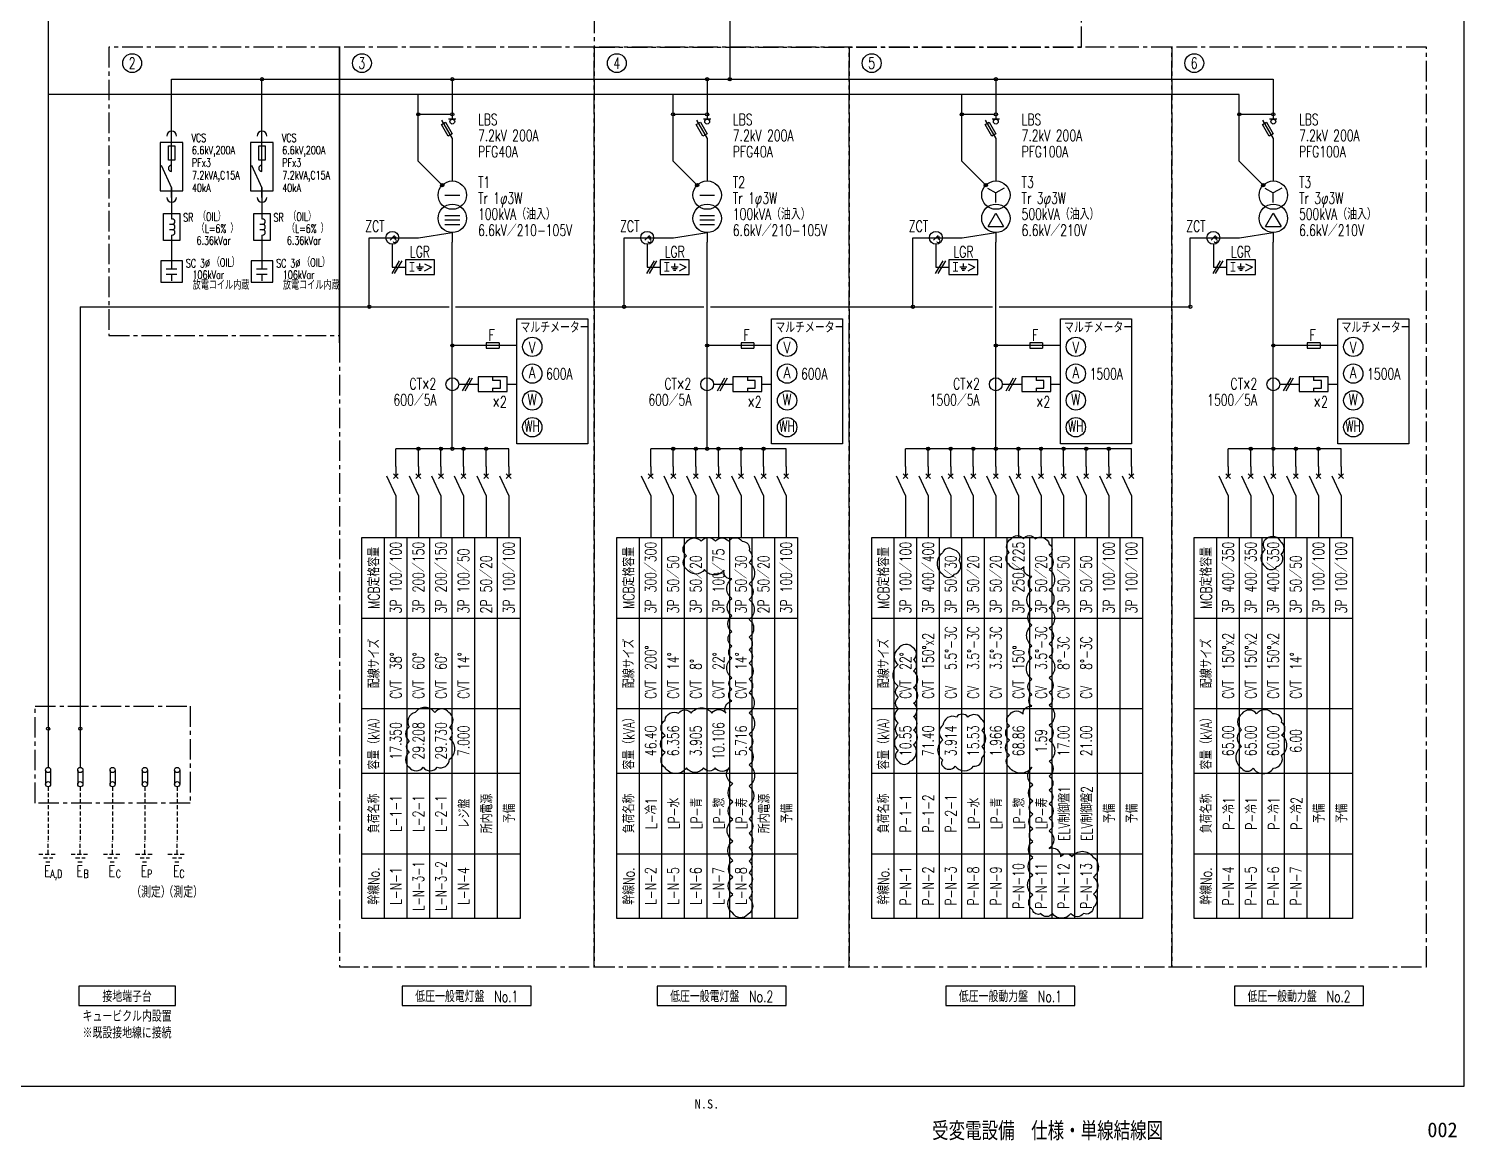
# Model space of a CAD drawing. Header units: millimetres. Extents: x 14 to 828, y 15 to 581.
# Drawn here: x 382.5 to 827.5, y 14.6 to 359.1 of the extents above; entities that cross this region are included whole.
import ezdxf
from ezdxf.enums import TextEntityAlignment as Align

# ---------------------------------------------------------------- set-up
doc = ezdxf.new("R2010")
doc.units = ezdxf.units.MM
doc.header["$LTSCALE"] = 0.2
doc.linetypes.add('CENTER', pattern=[50.8, 31.75, -6.35, 6.35, -6.35])
doc.linetypes.add('HIDDEN', pattern=[9.525, 6.35, -3.175])
for name, color, linetype in [('1_シンボル', 2, 'Continuous'), ('1_接地線', 3, 'Continuous'), ('1_文字', 3, 'Continuous'), ('1_表', 7, 'Continuous'), ('1_配線', 1, 'Continuous'), ('1_配線_1', 1, 'Continuous'), ('枠内記述', 3, 'Continuous')]:
    doc.layers.add(name, color=color, linetype=linetype)
doc.layers.add('1_追加変更', color=10, linetype='Continuous', plot=False)
doc.styles.get("Standard").update_dxf_attribs({"font": 'simplex.shx', "width": 0.8, "bigfont": 'extfont2.shx'})
doc.styles.add('ゴシック', font='MS Gothic.ttf', dxfattribs={"height": 4})

# ---------------------------------------------------------------- blocks, each defined once
blk = doc.blocks.new('VCB')
at = {"color": 0, "linetype": 'ByBlock'}
for p, q in [((0, 9), (0, 6)), ((0, 0), (-2.797845, 6)), ((0.749997, 6.75), (-0.75, 5.25)), ((-0.749997, 6.75), (0.75, 5.25)), ((0, 0), (0, -3))]:
    blk.add_line(p, q, dxfattribs=at)
blk = doc.blocks.new('Fu')
at = {"color": 0, "linetype": 'ByBlock'}
for p, q in [((-2, 0.8), (-2, -0.8)), ((2, 0.8), (-2, 0.8)), ((2, 0.8), (2, -0.8)), ((-2, -0.8), (2, -0.8))]:
    blk.add_line(p, q, dxfattribs=at)
blk = doc.blocks.new('CT')
at = {"color": 0, "linetype": 'ByBlock'}
for p, q in [((3.2, -2), (5.51, 2)), ((4, -2), (6.31, 2))]:
    blk.add_line(p, q, dxfattribs=at)
blk.add_circle((0, 0), 2, dxfattribs=at)
blk = doc.blocks.new('OCGR')
at = {"color": 0, "linetype": 'ByBlock'}
for p, q in [((-1.08, 0.08), (1.08, 0.08)), ((0, 0.08), (0, 1.11)), ((1.47, 1.03), (3.55, -0.05)), ((-0.72, -0.44), (0.72, -0.44)), ((-0.36, -0.96), (0.36, -0.96)), ((1.47, -1.13), (3.55, -0.05))]:
    blk.add_line(p, q, dxfattribs=at)
blk.add_lwpolyline([(-4.5, -2.25), (4.5, -2.25), (4.5, 2.25), (-4.5, 2.25)], close=True, dxfattribs=at)
at = {"color": 0, "linetype": 'ByBlock', "width": 0.7}
blk.add_text('Ｉ', height=3.38, dxfattribs=at).set_placement((-2.46, 0), align=Align.MIDDLE)
blk = doc.blocks.new('変流器3')
at = {"color": 0, "linetype": 'ByBlock'}
blk.add_line((-0.69, -0.69), (0.73, 0.73), dxfattribs=at)
blk.add_circle((0.02, 0.02), 2, dxfattribs=at)
at = {"color": 0, "linetype": 'ByBlock', "width": 0.7}
blk.add_text('3', height=1.8, dxfattribs=at).set_placement((1.38, -0.58), align=Align.MIDDLE_RIGHT)
blk = doc.blocks.new('Tr単相')
at = {"color": 0, "linetype": 'ByBlock'}
for p, q in [((0, 19), (0, 16)), ((0, 19), (0, 16)), ((0, 0), (0, -3)), ((0, 0), (0, -3))]:
    blk.add_line(p, q, dxfattribs=at)
for p, q in [((-2.3, 11.6), (2.3, 11.6)), ((-2.3, 5.3), (2.3, 5.3)), ((-2.3, 3.9), (2.3, 3.9)), ((-2.3, 2.5), (2.3, 2.5))]:
    blk.add_line(p, q)
for centre in [(0, 11.6), (0, 4.4)]:
    blk.add_circle(centre, 4.4, dxfattribs=at)
blk = doc.blocks.new('THR')
at = {"color": 0, "linetype": 'ByBlock'}
blk.add_lwpolyline([(-4.5, -2.25), (4.5, -2.25), (4.5, 2.25), (-4.5, 2.25)], close=True, dxfattribs=at)
for points in [[(0, 2.25), (0, 1.2)], [(0, -1.2), (2.4, -1.2), (2.4, 1.2), (0, 1.2)], [(0, -1.2), (0, -2.25)]]:
    blk.add_lwpolyline(points, dxfattribs=at)
blk = doc.blocks.new('Tr三相Ｙ-Δ')
at = {"color": 0, "linetype": 'ByBlock'}
for p, q in [((0, 19), (0, 16)), ((-2.6, 13.8), (0, 12.3)), ((2.6, 13.8), (0, 12.3)), ((0, 9.3), (0, 12.3)), ((-2.4, 1.84), (0, 6)), ((0, 6), (2.4, 1.84)), ((-2.4, 1.84), (2.4, 1.84)), ((0, 0), (0, -3))]:
    blk.add_line(p, q, dxfattribs=at)
for centre in [(0, 11.6), (0, 4.4)]:
    blk.add_circle(centre, 4.4, dxfattribs=at)
blk = doc.blocks.new('SENTAN')
blk.add_line((0, 0), (0, 0))
blk = doc.blocks.new('CTT')
at = {"color": 0, "linetype": 'ByBlock'}
for p, q in [((-2.2, 0.8), (2.2, 0.8)), ((-2.2, -0.8), (2.2, -0.8))]:
    blk.add_line(p, q, dxfattribs=at)
for centre in [(-2.2, 0), (2.2, 0)]:
    blk.add_circle(centre, 0.8, dxfattribs=at)
at = {"color": 0, "linetype": 'ByBlock', "xscale": 0.8000000000029104, "yscale": 0.8000000000029104, "zscale": 0.8000000000029104}
for p in [(-3, 0), (-3, 0), (1.4, 0), (1.4, 0), (3, 0), (3, 0), (-3, 0), (-3, 0), (1.4, 0), (1.4, 0), (3, 0), (3, 0)]:
    blk.add_blockref('SENTAN', p, dxfattribs=at)
blk = doc.blocks.new('接地極')
at = {"color": 0, "linetype": 'ByBlock'}
for p, q in [((-2.85, 0), (2.85, 0)), ((0, 0), (0, 3.84)), ((-1.46, -1.2), (1.46, -1.2)), ((-0.73, -2.4), (0.73, -2.4))]:
    blk.add_line(p, q, dxfattribs=at)
blk = doc.blocks.new('VS')
at = {"color": 0, "linetype": 'ByBlock'}
for p, q in [((0, 9), (0, 6)), ((-3.3, 5.72), (0, 0)), ((1.12, 6), (-1.13, 6)), ((0, 0), (0, -3))]:
    blk.add_line(p, q, dxfattribs=at)
blk.add_ellipse((0, 5.25), major_axis=(-0.53, 0.53), ratio=1, start_param=3.926991, end_param=10.210176, dxfattribs=at)
blk = doc.blocks.new('V')
at = {"color": 0, "linetype": 'ByBlock'}
blk.add_circle((0, 0), 3, dxfattribs=at)
at = {"color": 0, "linetype": 'ByBlock', "width": 0.8}
blk.add_text('V', height=3.5, dxfattribs=at).set_placement((-0.02, -1.98), align=Align.CENTER)
blk = doc.blocks.new('A')
at = {"color": 0, "linetype": 'ByBlock'}
blk.add_circle((0, 0), 3, dxfattribs=at)
at = {"color": 0, "linetype": 'ByBlock', "width": 0.8}
blk.add_text('A', height=3.5, dxfattribs=at).set_placement((-0.02, -1.43), align=Align.CENTER)

msp = doc.modelspace()

# ---------------------------------------------------------------- linework, layer by layer
at = {"color": 7, "linetype": 'CENTER'}
for points in [[(478.8, 353.39), (407.35, 353.39), (407.35, 264.03), (478.8, 264.03)], [(478.8, 68.39), (557.8, 68.39), (557.8, 353.39), (478.8, 353.39)]]:
    msp.add_lwpolyline(points, close=True, dxfattribs=at)
for points in [[(478.8, 353.39), (478.8, 353.39), (478.8, 261.68), (478.8, 261.68)], [(533.8, 269.19), (555.8, 269.19), (555.8, 230.39), (533.8, 230.39)], [(612.8, 269.19), (634.8, 269.19), (634.8, 230.39), (612.8, 230.39)], [(702.3, 269.19), (724.3, 269.19), (724.3, 230.39), (702.3, 230.39)], [(788.3, 269.19), (810.3, 269.19), (810.3, 230.39), (788.3, 230.39)]]:
    msp.add_lwpolyline(points, close=True)
at = {"layer": '1_シンボル', "linetype": 'Continuous'}
for p, q in [((423.53, 316.79), (426.8, 309.79)), ((451.53, 316.79), (454.8, 309.79))]:
    msp.add_line(p, q, dxfattribs=at)
at = {"layer": '1_シンボル'}
for p, q in [((424.3, 293.45), (424.3, 301.79)), ((424.3, 301.79), (429.3, 301.79)), ((426.17, 298.45), (427, 298.45)), ((426.8, 300.12), (427, 300.12)), ((429.3, 301.79), (429.3, 293.45)), ((452.3, 293.45), (452.3, 301.79)), ((452.3, 301.79), (457.3, 301.79)), ((454.17, 298.45), (455, 298.45)), ((454.8, 300.12), (455, 300.12)), ((457.3, 301.79), (457.3, 293.45)), ((426.17, 296.79), (427, 296.79)), ((426.8, 295.12), (427, 295.12)), ((454.17, 296.79), (455, 296.79)), ((454.8, 295.12), (455, 295.12)), ((429.3, 293.45), (424.3, 293.45)), ((457.3, 293.45), (452.3, 293.45)), ((430.13, 287.18), (423.46, 287.18)), ((423.46, 287.18), (423.46, 280.51)), ((430.13, 280.51), (430.13, 287.18)), ((458.13, 287.18), (451.46, 287.18)), ((451.46, 287.18), (451.46, 280.51)), ((458.13, 280.51), (458.13, 287.18)), ((495.13, 283.18), (497.44, 287.18)), ((495.93, 283.18), (498.24, 287.18)), ((574.13, 283.18), (576.44, 287.18)), ((574.93, 283.18), (577.24, 287.18)), ((663.63, 283.18), (665.94, 287.18)), ((664.43, 283.18), (666.74, 287.18)), ((749.63, 283.18), (751.94, 287.18)), ((750.43, 283.18), (752.74, 287.18)), ((423.46, 280.51), (430.13, 280.51)), ((425.13, 284.68), (428.46, 284.68)), ((425.13, 283.01), (428.46, 283.01)), ((426.8, 283.01), (426.8, 280.93)), ((451.46, 280.51), (458.13, 280.51)), ((453.13, 284.68), (456.46, 284.68)), ((453.13, 283.01), (456.46, 283.01)), ((454.8, 283.01), (454.8, 280.93))]:
    msp.add_line(p, q, dxfattribs=at)
at = {"layer": '1_シンボル', "color": 7, "linetype": 'CENTER'}
for points in [[(557.8, 353.39), (708.8, 353.39), (708.8, 496.14), (557.8, 496.14)], [(557.8, 68.39), (636.8, 68.39), (636.8, 353.39), (557.8, 353.39)], [(636.8, 68.39), (736.8, 68.39), (736.8, 353.39), (636.8, 353.39)], [(736.8, 68.39), (815.8, 68.39), (815.8, 353.39), (736.8, 353.39)], [(384.5, 119.11), (384.5, 149.11), (432.5, 149.11), (432.5, 119.11)]]:
    msp.add_lwpolyline(points, close=True, dxfattribs=at)
at = {"layer": '1_シンボル', "linetype": 'ByBlock'}
for points in [[(512.5, 325.77), (510.44, 329.33), (511.74, 330.08), (513.8, 326.52)], [(591.5, 325.77), (589.44, 329.33), (590.74, 330.08), (592.8, 326.52)], [(681, 325.77), (678.94, 329.33), (680.24, 330.08), (682.3, 326.52)], [(767, 325.77), (764.94, 329.33), (766.24, 330.08), (768.3, 326.52)]]:
    msp.add_lwpolyline(points, close=True, dxfattribs=at)
at = {"layer": '1_シンボル'}
for points in [[(423.3, 308.79), (430.3, 308.79), (430.3, 323.79), (423.3, 323.79)], [(425.8, 322.79), (427.8, 322.79), (427.8, 318.29), (425.8, 318.29)], [(451.3, 308.79), (458.3, 308.79), (458.3, 323.79), (451.3, 323.79)], [(453.8, 322.79), (455.8, 322.79), (455.8, 318.29), (453.8, 318.29)]]:
    msp.add_lwpolyline(points, close=True, dxfattribs=at)
at = {"layer": '1_シンボル', "linetype": 'ByBlock'}
for centre in [(538.59, 243.87), (617.59, 243.87), (707.09, 243.87), (793.09, 243.87), (538.59, 235.57), (617.59, 235.57), (707.09, 235.57), (793.09, 235.57)]:
    msp.add_circle(centre, 3, dxfattribs=at)
at = {"layer": '1_シンボル'}
for centre, radius, start, end in [((426.8, 325.79), 1.5, 0, 180), ((454.8, 325.79), 1.5, 0, 180), ((426.8, 315.79), 1, 90, 270), ((454.8, 315.79), 1, 90, 270), ((426.8, 306.79), 1.5, 180, 0), ((454.8, 306.79), 1.5, 180, 0), ((427, 299.29), 0.833, 270, 90), ((427, 297.62), 0.833, 270, 90), ((455, 299.29), 0.833, 270, 90), ((455, 297.62), 0.833, 270, 90), ((427, 295.95), 0.833, 270, 90), ((455, 295.95), 0.833, 270, 90)]:
    msp.add_arc(centre, radius, start, end, dxfattribs=at)
at = {"layer": '1_接地線', "color": 7}
for p, q in [((388.5, 377.89), (388.5, 142.16)), ((757.76, 338.7), (388.5, 338.7)), ((513.3, 332.52), (503.26, 332.52)), ((592.3, 332.52), (582.26, 332.52)), ((681.8, 332.52), (671.76, 332.52)), ((767.8, 332.52), (757.76, 332.52)), ((398.5, 272.89), (512.8, 272.89)), ((398.5, 272.89), (398.5, 142.16)), ((514.8, 272.89), (591.8, 272.89)), ((593.8, 272.89), (681.3, 272.89)), ((683.3, 272.89), (742.57, 272.89))]:
    msp.add_line(p, q, dxfattribs=at)
for points in [[(503.26, 318.02), (503.26, 338.7)], [(582.26, 318.02), (582.26, 338.7)], [(671.76, 318.02), (671.76, 338.7)], [(757.76, 318.02), (757.76, 338.7)], [(510.68, 310.6), (503.26, 318.02)], [(589.68, 310.6), (582.26, 318.02)], [(679.18, 310.6), (671.76, 318.02)], [(765.18, 310.6), (757.76, 318.02)], [(488.07, 272.89), (488.07, 294.25), (503.33, 294.25), (513.8, 295.89)], [(567.07, 272.89), (567.07, 294.25), (582.33, 294.25), (592.8, 295.89)], [(656.57, 272.89), (656.57, 294.25), (671.83, 294.25), (682.3, 295.89)], [(742.57, 272.89), (742.57, 294.25), (757.83, 294.25), (768.3, 295.89)]]:
    msp.add_lwpolyline(points, dxfattribs=at)
for centre in [(503.26, 332.52), (513.8, 332.52), (582.26, 332.52), (592.8, 332.52), (671.76, 332.52), (682.3, 332.52), (757.76, 332.52), (768.3, 332.52), (510.68, 310.6), (589.68, 310.6), (679.18, 310.6), (765.18, 310.6), (488.07, 272.89), (567.07, 272.89), (656.57, 272.89), (742.57, 272.89)]:
    msp.add_circle(centre, 0.5, dxfattribs=at)
at = {"layer": '1_文字', "linetype": 'Continuous'}
for points in [[(398, 56.39), (428, 56.39), (428, 62.39), (398, 62.39)], [(498.3, 56.39), (538.3, 56.39), (538.3, 62.39), (498.3, 62.39)], [(577.3, 56.39), (617.3, 56.39), (617.3, 62.39), (577.3, 62.39)], [(666.8, 56.39), (706.8, 56.39), (706.8, 62.39), (666.8, 62.39)], [(756.3, 56.39), (796.3, 56.39), (796.3, 62.39), (756.3, 62.39)]]:
    msp.add_lwpolyline(points, close=True, dxfattribs=at)
at = {"layer": '1_文字'}
for centre in [(414.55, 348.4), (485.8, 348.4), (564.8, 348.4), (643.8, 348.4), (743.8, 348.4)]:
    msp.add_circle(centre, 2.92, dxfattribs=at)
at = {"layer": '1_表'}
for p, q in [((492.8, 83.39), (492.8, 201.39)), ((499.8, 83.39), (499.8, 201.39)), ((506.8, 83.39), (506.8, 201.39)), ((513.8, 83.39), (513.8, 201.39)), ((520.8, 83.39), (520.8, 201.39)), ((527.8, 83.39), (527.8, 201.39)), ((571.8, 83.39), (571.8, 201.39)), ((578.8, 83.39), (578.8, 201.39)), ((585.8, 83.39), (585.8, 201.39)), ((592.8, 83.39), (592.8, 201.39)), ((599.8, 83.39), (599.8, 201.39)), ((606.8, 83.39), (606.8, 201.39)), ((613.8, 83.39), (613.8, 201.39)), ((650.8, 83.39), (650.8, 201.39)), ((657.8, 83.39), (657.8, 201.39)), ((664.8, 83.39), (664.8, 201.39)), ((671.8, 83.39), (671.8, 201.39)), ((678.8, 83.39), (678.8, 201.39)), ((685.8, 83.39), (685.8, 201.39)), ((692.8, 83.39), (692.8, 201.39)), ((699.8, 83.39), (699.8, 201.39)), ((706.8, 83.39), (706.8, 201.39)), ((713.8, 83.39), (713.8, 201.39)), ((720.8, 83.39), (720.8, 201.39)), ((750.8, 83.39), (750.8, 201.39)), ((757.8, 83.39), (757.8, 201.39)), ((764.8, 83.39), (764.8, 201.39)), ((771.8, 83.39), (771.8, 201.39)), ((778.8, 83.39), (778.8, 201.39)), ((785.8, 83.39), (785.8, 201.39)), ((485.8, 176.39), (534.8, 176.39)), ((564.8, 176.39), (620.8, 176.39)), ((643.8, 176.39), (727.8, 176.39)), ((743.8, 176.39), (792.8, 176.39)), ((485.8, 148.39), (534.8, 148.39)), ((564.8, 148.39), (620.8, 148.39)), ((643.8, 148.39), (727.8, 148.39)), ((743.8, 148.39), (792.8, 148.39)), ((485.8, 128.39), (534.8, 128.39)), ((564.8, 128.39), (620.8, 128.39)), ((643.8, 128.39), (727.8, 128.39)), ((743.8, 128.39), (792.8, 128.39)), ((485.8, 103.39), (534.8, 103.39)), ((564.8, 103.39), (620.8, 103.39)), ((643.8, 103.39), (727.8, 103.39)), ((743.8, 103.39), (792.8, 103.39))]:
    msp.add_line(p, q, dxfattribs=at)
at = {"layer": '1_表', "color": 6}
msp.add_lwpolyline([(13.5, 31.44), (827.5, 31.44), (827.5, 581.44), (13.5, 581.44)], close=True, dxfattribs=at)
at = {"layer": '1_表'}
for points in [[(485.8, 83.39), (485.8, 201.39), (534.8, 201.39), (534.8, 83.39)], [(564.8, 83.39), (564.8, 201.39), (620.8, 201.39), (620.8, 83.39)], [(643.8, 83.39), (643.8, 201.39), (727.8, 201.39), (727.8, 83.39)], [(743.8, 83.39), (743.8, 201.39), (792.8, 201.39), (792.8, 83.39)]]:
    msp.add_lwpolyline(points, close=True, dxfattribs=at)
at = {"layer": '1_追加変更'}
for points in [[(586.44, 191.61, -0.520567), (586.44, 195.72, -0.520567), (586.44, 199.94, -0.520567), (590.96, 200.23, -0.520567), (595.38, 200.23, -0.520567), (599.38, 200.23, -0.520567), (603.67, 200.23, -0.520567), (605.78, 197.34, -0.520567), (605.78, 193.63, -0.520567), (605.78, 187.04, -0.520567), (605.78, 182.21, -0.520567), (605.78, 176.02, -0.520567), (605.78, 170.5, -0.520567), (605.78, 166.56, -0.520567), (605.78, 162.43, -0.520567), (605.78, 157.55, -0.520567), (605.78, 153.31, -0.520567), (605.78, 147.03, -0.520567), (605.78, 140.45, -0.520567), (605.78, 135.95, -0.520567), (605.78, 130.92, -0.520567), (605.78, 124.31, -0.520567), (605.78, 118.46, -0.520567), (605.78, 114.2, -0.520567), (605.78, 109.75, -0.520567), (605.78, 105.32, -0.520567), (605.78, 101.13, -0.520567), (605.78, 97.51, -0.520567), (605.78, 93.46, -0.520567), (605.78, 89.73, -0.520567), (605.42, 84.62, -0.520567), (600.75, 84.99, -0.520567), (600.75, 90.79, -0.520567), (600.75, 96.15, -0.520567), (600.75, 101.36, -0.520567), (600.75, 107.35, -0.520567), (600.75, 113.99, -0.520567), (600.75, 119.47, -0.520567), (600.75, 125.14, -0.520567), (599.59, 129.99, -0.520567), (595.31, 129.99, -0.520567), (591.7, 129.99, -0.520567), (586.35, 129.99, -0.520567), (579.75, 129.99, -0.520567), (579.75, 134.76, -0.520567), (579.75, 140.06, -0.520567), (579.75, 144.83, -0.520567), (583.9, 146.97, -0.520567), (587.89, 146.97, -0.520567), (594.26, 146.97, -0.520567), (598.59, 146.97, -0.520567), (600.46, 150.65, -0.520567), (600.46, 154.44, -0.520567), (600.46, 157.91, -0.520567), (600.46, 163.98, -0.520567), (600.46, 167.73, -0.520567), (600.46, 172.27, -0.520567), (600.46, 177.1, -0.520567), (600.46, 182.51, -0.520567), (600.46, 188.55, -0.520567), (598.03, 191.28, -0.520567), (592.01, 191.45, -0.520567), (586.44, 191.61, -0.520567)], [(686.5, 130.17, -0.520567), (686.5, 133.97, -0.520567), (686.5, 138.58, -0.520567), (686.5, 143.02, -0.520567), (686.69, 146.63, -0.520567), (690.75, 146.63, -0.520567), (693.48, 149.09, -0.520567), (693.48, 152.79, -0.520567), (693.48, 157.54, -0.520567), (693.48, 164.12, -0.520567), (693.48, 167.86, -0.520567), (693.48, 174.24, -0.520567), (693.48, 179.07, -0.520567), (693.48, 185.06, -0.520567), (693.48, 189.34, -0.520567), (691.1, 192.35, -0.520567), (686.44, 193, -0.520567), (686.44, 196.75, -0.520567), (687.08, 201.02, -0.520567), (690.83, 201.02, -0.520567), (694.5, 201.02, -0.520567), (698.85, 199.38, -0.520567), (698.85, 195.95, -0.520567), (698.85, 191.47, -0.520567), (698.85, 185.18, -0.520567), (698.85, 179.54, -0.520567), (698.85, 173.35, -0.520567), (698.85, 168.43, -0.520567), (698.85, 164.42, -0.520567), (698.85, 157.89, -0.520567), (698.85, 153.33, -0.520567), (698.85, 149.41, -0.520567), (698.85, 143.25, -0.520567), (698.85, 138.56, -0.520567), (698.85, 132.05, -0.520567), (698.85, 127.5, -0.520567), (698.85, 123.07, -0.520567), (698.85, 118.92, -0.520567), (698.85, 114.42, -0.520567), (698.85, 110.49, -0.520567), (698.85, 105.07, -0.520567), (702.38, 102.49, -0.520567), (705.89, 102.49, -0.520567), (712.34, 102.49, -0.520567), (712.53, 96.19, -0.520567), (712.53, 90.89, -0.520567), (712.53, 86.87, -0.520567), (709.47, 84.88, -0.520567), (705.52, 84.88, -0.520567), (699.84, 84.88, -0.520567), (696.23, 84.88, -0.520567), (693.71, 85.94, -0.520567), (693.71, 90.67, -0.520567), (693.71, 96.73, -0.520567), (693.71, 102.23, -0.520567), (693.71, 107.22, -0.520567), (693.71, 111.1, -0.520567), (693.71, 115.65, -0.520567), (693.71, 119.75, -0.520567), (693.71, 124.76, -0.520567), (693.49, 130.23, -0.520567), (686.5, 130.17, -0.520567)]]:
    msp.add_lwpolyline(points, format="xyb", dxfattribs=at)
for points in [[(765.8, 192.41, 0.520567), (769.41, 192.41, 0.520567), (770.76, 196.35, 0.520567), (770.76, 199.85, 0.520567), (766.21, 201.01, 0.520567), (765.8, 197.65, 0.520567)], [(665.78, 190.02, 0.520567), (669.5, 190.02, 0.520567), (670.95, 194.26, 0.520567), (669.06, 197.65, 0.520567), (665.78, 196.64, 0.520567)], [(652.05, 132.06, 0.520567), (655.74, 132.06, 0.520567), (656.81, 137.24, 0.520567), (656.81, 141.7, 0.520567), (656.81, 145.89, 0.520567), (656.81, 150.05, 0.520567), (656.81, 154.9, 0.520567), (656.81, 160, 0.520567), (656.81, 163.55, 0.520567), (656.65, 167.2, 0.520567), (652.05, 166.88, 0.520567), (652.05, 162, 0.520567), (652.05, 155.37, 0.520567), (652.05, 151.85, 0.520567), (652.05, 148.24, 0.520567), (652.05, 143.84, 0.520567), (652.05, 140.14, 0.520567), (652.05, 135.46, 0.520567)], [(500.47, 130.23, 0.520567), (504.78, 130.23, 0.520567), (509.14, 130.23, 0.520567), (512.96, 132.75, 0.520567), (512.96, 139.05, 0.520567), (512.96, 142.54, 0.520567), (512.7, 147.16, 0.520567), (508.38, 147.16, 0.520567), (502.32, 147.16, 0.520567), (500.47, 142.72, 0.520567), (500.47, 138.37, 0.520567), (500.47, 134.82, 0.520567)], [(758.45, 129.91, 0.520567), (762.04, 129.91, 0.520567), (768.35, 129.91, 0.520567), (770.89, 133.95, 0.520567), (770.89, 140.14, 0.520567), (770.89, 144.1, 0.520567), (768.13, 146.74, 0.520567), (763.11, 146.74, 0.520567), (758.53, 146.74, 0.520567), (758.45, 141.82, 0.520567), (758.45, 136.68, 0.520567)], [(665.9, 130.56, 0.520567), (669.71, 130.56, 0.520567), (675.36, 130.56, 0.520567), (677.9, 133.06, 0.520567), (677.9, 136.66, 0.520567), (677.9, 141.57, 0.520567), (677.9, 145.03, 0.520567), (673.64, 145.73, 0.520567), (670.08, 145.73, 0.520567), (665.9, 143.27, 0.520567), (665.9, 138.7, 0.520567), (665.9, 132.38, 0.520567)]]:
    msp.add_lwpolyline(points, format="xyb", close=True, dxfattribs=at)
at = {"layer": '1_配線'}
for p, q in [((426.8, 306.79), (426.8, 309.79)), ((454.8, 306.79), (454.8, 309.79))]:
    msp.add_line(p, q, dxfattribs=at)
at = {"layer": '1_配線_1'}
for p, q in [((426.8, 314.79), (426.8, 343.39)), ((426.8, 343.39), (768.3, 343.39)), ((454.8, 314.79), (454.8, 343.39)), ((426.8, 309.79), (426.8, 300.12)), ((454.8, 309.79), (454.8, 300.12)), ((426.8, 295.12), (426.8, 284.68)), ((454.8, 295.12), (454.8, 284.68)), ((513.8, 228.89), (513.8, 292.89)), ((592.8, 228.89), (592.8, 292.89)), ((682.3, 228.89), (682.3, 292.89)), ((768.3, 228.89), (768.3, 292.89)), ((533.8, 260.89), (513.8, 260.89)), ((612.8, 260.89), (592.8, 260.89)), ((702.3, 260.89), (682.3, 260.89)), ((788.3, 260.89), (768.3, 260.89)), ((531.3, 228.89), (496.3, 228.89)), ((496.3, 223.39), (496.3, 228.89)), ((503.3, 223.39), (503.3, 228.89)), ((510.3, 223.39), (510.3, 228.89)), ((517.3, 223.39), (517.3, 228.89)), ((524.3, 223.39), (524.3, 228.89)), ((531.3, 223.39), (531.3, 228.89)), ((617.3, 228.89), (575.3, 228.89)), ((575.3, 223.39), (575.3, 228.89)), ((582.3, 223.39), (582.3, 228.89)), ((589.3, 223.39), (589.3, 228.89)), ((596.3, 223.39), (596.3, 228.89)), ((603.3, 223.39), (603.3, 228.89)), ((610.3, 223.39), (610.3, 228.89)), ((617.3, 223.39), (617.3, 228.89)), ((724.3, 228.89), (654.3, 228.89)), ((654.3, 223.39), (654.3, 228.89)), ((661.3, 223.39), (661.3, 228.89)), ((668.3, 223.39), (668.3, 228.89)), ((675.3, 223.39), (675.3, 228.89)), ((682.3, 223.39), (682.3, 228.89)), ((689.3, 223.39), (689.3, 228.89)), ((696.3, 223.39), (696.3, 228.89)), ((703.3, 223.39), (703.3, 228.89)), ((710.3, 223.39), (710.3, 228.89)), ((717.3, 223.39), (717.3, 228.89)), ((724.3, 223.39), (724.3, 228.89)), ((789.3, 228.89), (754.3, 228.89)), ((754.3, 223.39), (754.3, 228.89)), ((761.3, 223.39), (761.3, 228.89)), ((768.3, 223.39), (768.3, 228.89)), ((775.3, 223.39), (775.3, 228.89)), ((782.3, 223.39), (782.3, 228.89)), ((789.3, 223.39), (789.3, 228.89)), ((496.3, 211.39), (496.3, 201.39)), ((503.3, 211.39), (503.3, 201.39)), ((510.3, 211.39), (510.3, 201.39)), ((517.3, 211.39), (517.3, 201.39)), ((524.3, 211.39), (524.3, 201.39)), ((531.3, 211.39), (531.3, 201.39)), ((575.3, 211.39), (575.3, 201.39)), ((582.3, 211.39), (582.3, 201.39)), ((589.3, 211.39), (589.3, 201.39)), ((596.3, 211.39), (596.3, 201.39)), ((603.3, 211.39), (603.3, 201.39)), ((610.3, 211.39), (610.3, 201.39)), ((617.3, 211.39), (617.3, 201.39)), ((654.3, 211.39), (654.3, 201.39)), ((661.3, 211.39), (661.3, 201.39)), ((668.3, 211.39), (668.3, 201.39)), ((675.3, 211.39), (675.3, 201.39)), ((682.3, 211.39), (682.3, 201.39)), ((689.3, 211.39), (689.3, 201.39)), ((696.3, 211.39), (696.3, 201.39)), ((703.3, 211.39), (703.3, 201.39)), ((710.3, 211.39), (710.3, 201.39)), ((717.3, 211.39), (717.3, 201.39)), ((724.3, 211.39), (724.3, 201.39)), ((754.3, 211.39), (754.3, 201.39)), ((761.3, 211.39), (761.3, 201.39)), ((768.3, 211.39), (768.3, 201.39)), ((775.3, 211.39), (775.3, 201.39)), ((782.3, 211.39), (782.3, 201.39)), ((789.3, 211.39), (789.3, 201.39)), ((388.5, 142.16), (388.5, 130.16)), ((398.5, 142.16), (398.5, 130.16))]:
    msp.add_line(p, q, dxfattribs=at)
at = {"layer": '1_配線_1', "color": 7, "linetype": 'HIDDEN'}
for p, q in [((388.5, 124.16), (388.5, 107.16)), ((398.5, 124.16), (398.5, 107.16)), ((408.5, 124.16), (408.5, 107.16)), ((418.5, 124.16), (418.5, 107.16)), ((428.5, 124.16), (428.5, 107.16))]:
    msp.add_line(p, q, dxfattribs=at)
at = {"layer": '1_配線_1', "flags": 128}
for points in [[(599.8, 409.58), (599.8, 343.39)], [(495.21, 292.27), (495.21, 285.18), (499.26, 285.18)], [(574.21, 292.27), (574.21, 285.18), (578.26, 285.18)], [(663.71, 292.27), (663.71, 285.18), (667.76, 285.18)], [(749.71, 292.27), (749.71, 285.18), (753.76, 285.18)]]:
    msp.add_lwpolyline(points, dxfattribs=at)
at = {"layer": '1_配線_1', "ltscale": 0.7}
for points in [[(513.8, 343.39), (513.8, 334.02)], [(592.8, 343.39), (592.8, 334.02)], [(682.3, 343.39), (682.3, 334.02)], [(768.3, 343.39), (768.3, 334.02)], [(513.8, 322.02), (513.8, 314.89)], [(592.8, 322.02), (592.8, 314.89)], [(682.3, 322.02), (682.3, 314.89)], [(768.3, 322.02), (768.3, 314.89)]]:
    msp.add_lwpolyline(points, dxfattribs=at)
at = {"layer": '1_配線_1'}
for points in [[(515.8, 248.89), (521.8, 248.89)], [(530.8, 248.89), (533.8, 248.89)], [(594.8, 248.89), (600.8, 248.89)], [(609.8, 248.89), (612.8, 248.89)], [(684.3, 248.89), (690.3, 248.89)], [(699.3, 248.89), (702.3, 248.89)], [(770.3, 248.89), (776.3, 248.89)], [(785.3, 248.89), (788.3, 248.89)]]:
    msp.add_lwpolyline(points, dxfattribs=at)
for centre in [(454.8, 343.39), (513.8, 343.39), (592.8, 343.39), (599.8, 343.39), (682.3, 343.39), (513.8, 260.89), (592.8, 260.89), (682.3, 260.89), (768.3, 260.89), (503.3, 228.89), (510.3, 228.89), (513.8, 228.89), (517.3, 228.89), (524.3, 228.89), (582.3, 228.89), (589.3, 228.89), (592.8, 228.89), (596.3, 228.89), (603.3, 228.89), (610.3, 228.89), (661.3, 228.89), (668.3, 228.89), (675.3, 228.89), (682.3, 228.89), (689.3, 228.89), (696.3, 228.89), (703.3, 228.89), (710.3, 228.89), (717.3, 228.89), (761.3, 228.89), (768.3, 228.89), (775.3, 228.89), (782.3, 228.89), (388.5, 142.16), (398.5, 142.16)]:
    msp.add_circle(centre, 0.5, dxfattribs=at)

# ---------------------------------------------------------------- block references
at = {"color": 0, "linetype": 'ByBlock', "rotation": 270}
for p in [(388.5, 127.16), (398.5, 127.16), (408.5, 127.16), (418.5, 127.16), (428.5, 127.16)]:
    msp.add_blockref('CTT', p, dxfattribs=at)
at = {"layer": '1_シンボル', "linetype": 'ByBlock'}
for name, p in [('VS', (513.8, 325.02)), ('VS', (592.8, 325.02)), ('VS', (682.3, 325.02)), ('VS', (768.3, 325.02)), ('Tr単相', (513.8, 295.89)), ('Tr単相', (592.8, 295.89)), ('Tr三相Ｙ-Δ', (682.3, 295.89)), ('Tr三相Ｙ-Δ', (768.3, 295.89)), ('OCGR', (503.76, 285.18)), ('OCGR', (582.76, 285.18)), ('OCGR', (672.26, 285.18)), ('OCGR', (758.26, 285.18)), ('V', (538.59, 260.48)), ('V', (617.59, 260.48)), ('V', (707.09, 260.48)), ('V', (793.09, 260.48)), ('A', (538.59, 252.18)), ('A', (617.59, 252.18)), ('A', (707.09, 252.18)), ('A', (793.09, 252.18)), ('CT', (513.8, 248.89)), ('CT', (592.8, 248.89)), ('CT', (682.3, 248.89)), ('CT', (768.3, 248.89)), ('VCB', (496.3, 214.39)), ('VCB', (503.3, 214.39)), ('VCB', (510.3, 214.39)), ('VCB', (517.3, 214.39)), ('VCB', (524.3, 214.39)), ('VCB', (531.3, 214.39)), ('VCB', (575.3, 214.39)), ('VCB', (582.3, 214.39)), ('VCB', (589.3, 214.39)), ('VCB', (596.3, 214.39)), ('VCB', (603.3, 214.39)), ('VCB', (610.3, 214.39)), ('VCB', (617.3, 214.39)), ('VCB', (654.3, 214.39)), ('VCB', (661.3, 214.39)), ('VCB', (668.3, 214.39)), ('VCB', (675.3, 214.39)), ('VCB', (682.3, 214.39)), ('VCB', (689.3, 214.39)), ('VCB', (696.3, 214.39)), ('VCB', (703.3, 214.39)), ('VCB', (710.3, 214.39)), ('VCB', (717.3, 214.39)), ('VCB', (724.3, 214.39)), ('VCB', (754.3, 214.39)), ('VCB', (761.3, 214.39)), ('VCB', (768.3, 214.39)), ('VCB', (775.3, 214.39)), ('VCB', (782.3, 214.39)), ('VCB', (789.3, 214.39))]:
    msp.add_blockref(name, p, dxfattribs=at)
at = {"layer": '1_シンボル'}
for name, p in [('変流器3', (495.19, 294.25)), ('変流器3', (574.19, 294.25)), ('変流器3', (663.69, 294.25)), ('変流器3', (749.69, 294.25)), ('Fu', (526.3, 260.89)), ('Fu', (605.3, 260.89)), ('Fu', (694.8, 260.89)), ('Fu', (780.8, 260.89)), ('THR', (526.3, 248.89)), ('THR', (605.3, 248.89)), ('THR', (694.8, 248.89)), ('THR', (780.8, 248.89))]:
    msp.add_blockref(name, p, dxfattribs=at)
at = {"layer": '1_シンボル', "color": 7, "linetype": 'HIDDEN'}
for p in [(388.5, 103.32), (398.5, 103.32), (408.5, 103.32), (418.5, 103.32), (428.5, 103.32)]:
    msp.add_blockref('接地極', p, dxfattribs=at)

# ---------------------------------------------------------------- texts
at = {"layer": '1_シンボル', "linetype": 'ByBlock'}
for s, width, p in [('W', 0.8, (538.57, 242.44)), ('W', 0.8, (617.57, 242.44)), ('W', 0.8, (707.07, 242.44)), ('W', 0.8, (793.07, 242.44)), ('WH', 0.7, (538.57, 234.14)), ('WH', 0.7, (617.57, 234.14)), ('WH', 0.7, (707.07, 234.14)), ('WH', 0.7, (793.07, 234.14))]:
    msp.add_text(s, height=3.5, dxfattribs=dict(at, width=width)).set_placement(p, align=Align.CENTER)
at = {"layer": '1_文字', "lineweight": 0, "width": 0.7}
for s, p in [('2', (414.54, 348.39)), ('3', (485.8, 348.39)), ('4', (564.8, 348.39)), ('5', (643.8, 348.39)), ('6', (743.8, 348.39))]:
    msp.add_text(s, height=3.5, dxfattribs=at).set_placement(p, align=Align.MIDDLE_CENTER)
at = {"layer": '1_文字', "linetype": 'Continuous', "width": 0.7}
for s, p in [('LBS', (521.77, 330.92)), ('LBS', (600.77, 330.92)), ('LBS', (690.27, 330.92)), ('LBS', (776.27, 330.92)), ('7.2kV 200A', (521.77, 325.98)), ('7.2kV 200A', (600.77, 325.98)), ('7.2kV 200A', (690.27, 325.98)), ('7.2kV 200A', (776.27, 325.98)), ('PFG40A', (521.77, 320.96)), ('PFG40A', (600.77, 320.96)), ('PFG100A', (690.27, 320.96)), ('PFG100A', (776.27, 320.96)), ('T1', (521.77, 311.49)), ('T2', (600.77, 311.49)), ('T3', (690.27, 311.49)), ('T3', (776.27, 311.49)), ('Tr 1φ3W ', (521.77, 306.56)), ('Tr 1φ3W ', (600.77, 306.56)), ('Tr 3φ3W ', (690.27, 306.56)), ('Tr 3φ3W ', (776.27, 306.56)), ('100kVA（油入）', (521.77, 301.62)), ('100kVA（油入）', (600.77, 301.62)), ('500kVA（油入）', (690.27, 301.62)), ('500kVA（油入）', (776.27, 301.62)), ('ZCT', (486.83, 297.89)), ('6.6kV／210-105V', (521.77, 296.59)), ('ZCT', (565.83, 297.89)), ('6.6kV／210-105V', (600.77, 296.59)), ('ZCT', (655.33, 297.89)), ('6.6kV／210V', (690.27, 296.59)), ('ZCT', (741.33, 297.89)), ('6.6kV／210V', (776.27, 296.59)), ('マルチメーター', (534.93, 266.53)), ('マルチメーター', (613.93, 266.53)), ('マルチメーター', (703.43, 266.53)), ('マルチメーター', (789.43, 266.53)), ('F', (525.06, 264.1)), ('F', (604.06, 264.1)), ('F', (693.56, 264.1)), ('F', (779.56, 264.1)), ('600A', (542.9, 252.11)), ('600A', (621.9, 252.11)), ('1500A', (711.4, 252.11)), ('1500A', (797.4, 252.11)), ('CT×2', (500.55, 249.04)), ('CT×2', (579.55, 249.04)), ('CT×2', (669.05, 249.04)), ('CT×2', (755.05, 249.04)), ('600／5A', (495.58, 244.04)), ('×2', (526.27, 243.41)), ('600／5A', (574.58, 244.04)), ('×2', (605.27, 243.41)), ('1500／5A', (661.82, 244.04)), ('×2', (694.77, 243.41)), ('1500／5A', (747.82, 244.04)), ('×2', (780.77, 243.41))]:
    msp.add_text(s, height=3.5, dxfattribs=at).set_placement(p, align=Align.MIDDLE_LEFT)
at = {"layer": '1_文字', "width": 0.7}
for s, height, p in [('VCS', 2.571, (432.95, 323.95)), ('VCS', 2.571, (460.95, 323.95)), ('6.6kV,200A', 2.571, (433.1, 320.14)), ('6.6kV,200A', 2.571, (461.1, 320.14)), ('PFx3', 2.571, (433.1, 316.29)), ('PFx3', 2.571, (461.1, 316.29)), ('7.2kVA,C15A', 2.5714, (433.1, 312.38)), ('7.2kVA,C15A', 2.5714, (461.1, 312.38)), ('40kA', 2.571, (433.1, 308.47)), ('40kA', 2.571, (461.1, 308.47)), ('SR', 2.571, (430.37, 299.29)), ('（L=6% ）', 2.571, (434.53, 295.83)), ('（OIL）', 2.571, (434.95, 299.52)), ('SR', 2.571, (458.37, 299.29)), ('（L=6% ）', 2.571, (462.53, 295.83)), ('（OIL）', 2.571, (462.95, 299.52)), ('6.36kVar', 2.571, (434.53, 292.13)), ('6.36kVar', 2.571, (462.53, 292.13)), ('SC 3%%C', 2.571, (431.2, 285.09)), ('（OIL）', 2.571, (439.25, 285.33)), ('SC 3%%C', 2.571, (459.2, 285.09)), ('（OIL）', 2.571, (467.25, 285.33)), ('放電コイル内蔵', 2.571, (433.28, 278.25)), ('106kVar', 2.571, (433.28, 281.52)), ('放電コイル内蔵', 2.571, (461.28, 278.25)), ('106kVar', 2.571, (461.28, 281.52))]:
    msp.add_text(s, height=height, dxfattribs=at).set_placement(p)
at = {"layer": '1_文字', "linetype": 'Continuous', "width": 0.7}
for s, p in [('LGR', (503.76, 289.93)), ('LGR', (582.76, 289.93)), ('LGR', (672.26, 289.93)), ('LGR', (758.26, 289.93)), ('接地端子台', (413, 59.39)), ('低圧一般電灯盤\u3000No.1', (518.3, 59.39)), ('低圧一般電灯盤\u3000No.2', (597.3, 59.39)), ('低圧一般動力盤\u3000No.1', (686.8, 59.39)), ('低圧一般動力盤\u3000No.2', (776.3, 59.39)), ('キュービクル内設置', (413, 53.27)), ('※既設接地線に接続', (413, 48.1))]:
    msp.add_text(s, height=3.5, dxfattribs=at).set_placement(p, align=Align.MIDDLE)
at = {"layer": '1_文字', "linetype": 'Continuous', "lineweight": -3}
for s, width, p in [('MCB定格容量', 0.7, (489.3, 188.89)), ('MCB定格容量', 0.7, (568.3, 188.89)), ('MCB定格容量', 0.7, (647.3, 188.89)), ('MCB定格容量', 0.7, (747.3, 188.89)), ('配線サイズ', 0.7, (489.3, 162.39)), ('配線サイズ', 0.7, (568.3, 162.39)), ('配線サイズ', 0.7, (647.3, 162.39)), ('配線サイズ', 0.7, (747.3, 162.39)), ('容量（kVA）', 0.7, (489.3, 138.39)), ('17.350', 0.7, (496.3, 138.39)), ('29.208', 0.7, (503.3, 138.39)), ('29.730', 0.7, (510.3, 138.39)), ('7.000', 0.7, (517.3, 138.39)), ('容量（kVA）', 0.7, (568.3, 138.39)), ('46.40', 0.7, (575.3, 138.39)), ('6.356', 0.7, (582.3, 138.39)), ('3.905', 0.7, (589.3, 138.39)), ('10.106', 0.7, (596.3, 138.39)), ('5.716', 0.7, (603.3, 138.39)), ('容量（kVA）', 0.7, (647.3, 138.39)), ('10.55', 0.7, (654.3, 138.39)), ('71.40', 0.7, (661.3, 138.39)), ('3.914', 0.7, (668.3, 138.39)), ('15.53', 0.7, (675.3, 138.39)), ('1.966', 0.7, (682.3, 138.39)), ('68.86', 0.7, (689.3, 138.39)), ('17.00', 0.7, (703.3, 138.39)), ('21.00', 0.7, (710.3, 138.39)), ('容量（kVA）', 0.7, (747.3, 138.39)), ('65.00', 0.7, (754.3, 138.39)), ('65.00', 0.7, (761.3, 138.39)), ('60.00', 0.7, (768.3, 138.39)), ('1.59', 0.7, (696.3, 138.39)), ('6.00', 0.7, (775.3, 138.39)), ('負荷名称', 0.7, (489.3, 115.89)), ('L-1-1', 0.7, (496.3, 115.89)), ('L-2-1', 0.7, (503.3, 115.89)), ('L-2-1', 0.7, (510.3, 115.89)), ('所内電源', 0.7, (524.3, 115.89)), ('負荷名称', 0.7, (568.3, 115.89)), ('LP-水', 0.7, (582.3, 115.89)), ('LP-青', 0.7, (589.3, 115.89)), ('LP-惣', 0.7, (596.3, 115.89)), ('LP-寿', 0.7, (603.3, 115.89)), ('所内電源', 0.7, (610.3, 115.89)), ('負荷名称', 0.7, (647.3, 115.89)), ('P-1-1', 0.7, (654.3, 115.89)), ('P-1-2', 0.7, (661.3, 115.89)), ('P-2-1', 0.7, (668.3, 115.89)), ('LP-水', 0.7, (675.3, 115.89)), ('LP-青', 0.7, (682.3, 115.89)), ('LP-惣', 0.7, (689.3, 115.89)), ('LP-寿', 0.7, (696.3, 115.89)), ('ELV制御盤1', 0.7, (703.3, 115.89)), ('ELV制御盤2', 0.7, (710.3, 115.89)), ('負荷名称', 0.7, (747.3, 115.89)), ('P-冷2', 0.7, (775.3, 115.89)), ('レジ盤', 0.7, (517.3, 115.89)), ('予備', 0.7, (531.3, 115.89)), ('L-冷1', 0.7, (575.3, 115.89)), ('予備', 0.7, (617.3, 115.89)), ('予備', 0.7, (717.3, 115.89)), ('予備', 0.7, (724.3, 115.89)), ('P-冷1', 0.7, (754.3, 115.89)), ('P-冷1', 0.7, (761.3, 115.89)), ('P-冷1', 0.7, (768.3, 115.89)), ('予備', 0.7, (782.3, 115.89)), ('予備', 0.7, (789.3, 115.89)), ('幹線No.', 0.7, (489.3, 93.39)), ('L-N-1', 0.7, (496.3, 93.39)), ('L-N-3-1', 0.65, (503.3, 93.39)), ('L-N-3-2', 0.65, (510.3, 93.39)), ('L-N-4', 0.7, (517.3, 93.39)), ('幹線No.', 0.7, (568.3, 93.39)), ('L-N-2', 0.7, (575.3, 93.39)), ('L-N-5', 0.7, (582.3, 93.39)), ('L-N-6', 0.7, (589.3, 93.39)), ('L-N-7', 0.7, (596.3, 93.39)), ('L-N-8', 0.7, (603.3, 93.39)), ('幹線No.', 0.7, (647.3, 93.39)), ('P-N-1', 0.7, (654.3, 93.39)), ('P-N-2', 0.7, (661.3, 93.39)), ('P-N-3', 0.7, (668.3, 93.39)), ('P-N-8', 0.7, (675.3, 93.39)), ('P-N-9', 0.7, (682.3, 93.39)), ('P-N-10', 0.7, (689.3, 93.39)), ('P-N-11', 0.7, (696.3, 93.39)), ('P-N-12', 0.7, (703.3, 93.39)), ('P-N-13', 0.7, (710.3, 93.39)), ('幹線No.', 0.7, (747.3, 93.39)), ('P-N-4', 0.7, (754.3, 93.39)), ('P-N-5', 0.7, (761.3, 93.39)), ('P-N-6', 0.7, (768.3, 93.39)), ('P-N-7', 0.7, (775.3, 93.39))]:
    msp.add_text(s, height=3.5, rotation=90, dxfattribs=dict(at, width=width)).set_placement(p, align=Align.MIDDLE)
at = {"layer": '1_文字', "linetype": 'Continuous', "lineweight": -3, "width": 0.7}
for s, p in [('100／100', (498.05, 184.39)), ('200／150', (505.05, 184.39)), ('200／150', (512.05, 184.39)), ('100／50', (519.05, 184.39)), ('100／100', (533.05, 184.39)), ('300／300', (577.05, 184.39)), ('100／75', (598.05, 184.39)), ('100／100', (619.05, 184.39)), ('100／100', (656.05, 184.39)), ('400／400', (663.05, 184.39)), ('250／225', (691.05, 184.39)), ('100／100', (719.05, 184.39)), ('100／100', (726.05, 184.39)), ('400／350', (756.05, 184.39)), ('400／350', (763.05, 184.39)), ('400／350', (770.05, 184.39)), ('100／100', (784.05, 184.39)), ('100／100', (791.05, 184.39)), ('50／20', (526.05, 184.39)), ('50／50', (584.05, 184.39)), ('50／20', (591.05, 184.39)), ('50／30', (605.05, 184.39)), ('50／20', (612.05, 184.39)), ('50／30', (670.05, 184.39)), ('50／20', (677.05, 184.39)), ('50／20', (684.05, 184.39)), ('50／20', (698.05, 184.39)), ('50／50', (705.05, 184.39)), ('50／50', (712.05, 184.39)), ('50／50', (777.05, 184.39)), ('3P', (498.05, 177.89)), ('3P', (505.05, 177.89)), ('3P', (512.05, 177.89)), ('3P', (519.05, 177.89)), ('2P', (526.05, 177.89)), ('3P', (533.05, 177.89)), ('3P', (577.05, 177.89)), ('3P', (584.05, 177.89)), ('3P', (591.05, 177.89)), ('3P', (598.05, 177.89)), ('3P', (605.05, 177.89)), ('2P', (612.05, 177.89)), ('3P', (619.05, 177.89)), ('3P', (656.05, 177.89)), ('3P', (663.05, 177.89)), ('3P', (670.05, 177.89)), ('3P', (677.05, 177.89)), ('3P', (684.05, 177.89)), ('3P', (691.05, 177.89)), ('3P', (698.05, 177.89)), ('3P', (705.05, 177.89)), ('3P', (712.05, 177.89)), ('3P', (719.05, 177.89)), ('3P', (726.05, 177.89)), ('3P', (756.05, 177.89)), ('3P', (763.05, 177.89)), ('3P', (770.05, 177.89)), ('3P', (777.05, 177.89)), ('3P', (784.05, 177.89)), ('3P', (791.05, 177.89)), ('5.5°-3C', (670.05, 160.39)), ('3.5°-3C', (677.05, 160.39)), ('3.5°-3C', (684.05, 160.39)), ('3.5°-3C', (698.05, 160.39)), ('150°x2', (663.05, 160.39)), ('8°-3C', (705.05, 160.39)), ('8°-3C', (712.05, 160.39)), ('150°x2', (756.05, 160.39)), ('150°x2', (763.05, 160.39)), ('150°x2', (770.05, 160.39)), ('38°', (498.05, 160.39)), ('60°', (505.05, 160.39)), ('60°', (512.05, 160.39)), ('14°', (519.05, 160.39)), ('200°', (577.05, 160.39)), ('14°', (584.05, 160.39)), ('22°', (598.05, 160.39)), ('14°', (605.05, 160.39)), ('22°', (656.05, 160.39)), ('150°', (691.05, 160.39)), ('14°', (777.05, 160.39)), ('8°', (591.05, 160.39)), ('CVT', (498.05, 151.39)), ('CVT', (505.05, 151.39)), ('CVT', (512.05, 151.39)), ('CVT', (519.05, 151.39)), ('CVT', (577.05, 151.39)), ('CVT', (584.05, 151.39)), ('CVT', (591.05, 151.39)), ('CVT', (598.05, 151.39)), ('CVT', (605.05, 151.39)), ('CVT', (656.05, 151.39)), ('CVT', (663.05, 151.39)), ('CVT', (691.05, 151.39)), ('CVT', (756.05, 151.39)), ('CVT', (763.05, 151.39)), ('CVT', (770.05, 151.39)), ('CVT', (777.05, 151.39)), ('CV', (670.05, 151.39)), ('CV', (677.05, 151.39)), ('CV', (684.05, 151.39)), ('CV', (698.05, 151.39)), ('CV', (705.05, 151.39)), ('CV', (712.05, 151.39))]:
    msp.add_text(s, height=3.5, rotation=90, dxfattribs=at).set_placement(p)
at = {"layer": '1_文字', "color": 7, "linetype": 'HIDDEN', "width": 0.7}
for s, height, p in [('E', 3.5, (387.26, 95.19)), (' A,D', 2.5, (388.01, 95.19)), ('E', 3.5, (397.26, 95.19)), ('B', 2.5, (399.51, 95.19)), ('E', 3.5, (407.26, 95.19)), ('C', 2.5, (409.51, 95.19)), ('E', 3.5, (417.26, 95.19)), (' P', 2.5, (418.01, 95.19)), ('E', 3.5, (427.26, 95.19)), (' C', 2.5, (428.01, 95.19)), ('（測定）', 3.5, (414.28, 88.77)), ('（測定）', 3.5, (424.28, 88.77))]:
    msp.add_text(s, height=height, dxfattribs=at).set_placement(p, align=Align.BOTTOM_LEFT)
at = {"layer": '枠内記述', "linetype": 'ByBlock', "lineweight": -2, "style": 'ゴシック'}
msp.add_text('N.S.', height=2.8, dxfattribs=at).set_placement((588.95, 24.47))
at = {"layer": '枠内記述', "linetype": 'ByBlock', "lineweight": -2, "style": 'ゴシック', "width": 0.75}
msp.add_text('受変電設備\u3000仕様・単線結線図', height=5, dxfattribs=at).set_placement((698.35, 17.69), align=Align.MIDDLE_CENTER)
at = {"layer": '枠内記述', "style": 'ゴシック'}
msp.add_text('002', height=4.6, dxfattribs=at).set_placement((816.05, 15.58))

doc.saveas('drawing.dxf')
